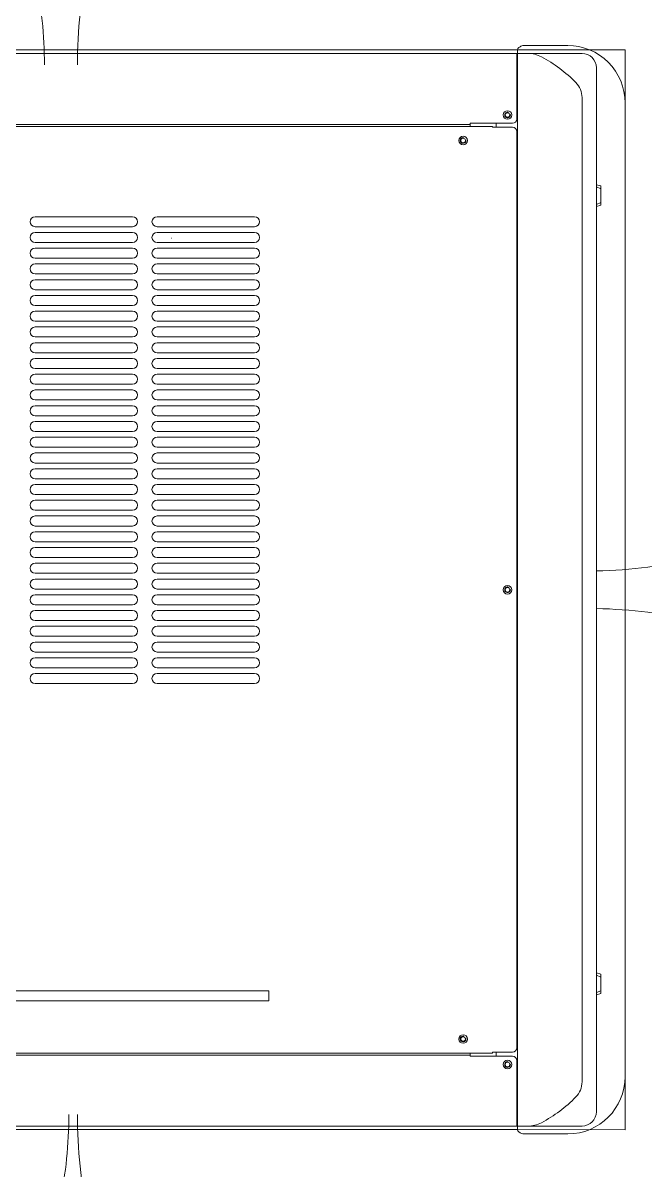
# Model space of a CAD drawing. Units: millimetres at full size. Extents: x -12803 to 120774, y -9413 to 101127.
# Drawn here: x 108407 to 108841, y 9456 to 10257 of the extents above; entities that cross this region are included whole.
import ezdxf

# ---------------------------------------------------------------- set-up
doc = ezdxf.new("R2010")
doc.units = ezdxf.units.MM
doc.header["$LTSCALE"] = 30
doc.linetypes.add('LONG_DOUBLE_CHAIN', pattern=[21.8, 18, -1, 0.6, -0.6, 0.6, -1])
doc.layers.add('0-0_NoName', color=7, linetype='Continuous')
doc.layers.add('0-E_AIHO48-厨房機器既設品', color=7, linetype='Continuous', lineweight=15)

# ---------------------------------------------------------------- blocks, each defined once
blk = doc.blocks.new('グループ部品-732')
at = {"layer": '0-E_AIHO48-厨房機器既設品'}
for p, q in [((108751.68, 10238.41), (108257.18, 10238.41)), ((108751.68, 10235.91), (108751.68, 10238.45)), ((108753.42, 10240.57), (108752.48, 10239.94)), ((108786.68, 10241.41), (108756.19, 10241.41)), ((108751.18, 10235.91), (107507.18, 10235.91)), ((108751.18, 10190.11), (108751.18, 10235.91)), ((108751.18, 10235.41), (108751.68, 10235.41)), ((108751.18, 10234.91), (108751.68, 10234.91)), ((108751.68, 9486.91), (108751.68, 10235.91)), ((108796.68, 10235.91), (108751.68, 10235.91)), ((108806.68, 9496.91), (108806.68, 10225.91)), ((108796.68, 10205.05), (108796.68, 9517.77)), ((108826.68, 10201.41), (108826.68, 9521.41)), ((108734.18, 10184.91), (107524.18, 10184.91)), ((108718.68, 10186.31), (107539.68, 10186.31)), ((108748.18, 10187.11), (108718.68, 10187.11)), ((108718.68, 10184.91), (108718.68, 10187.11)), ((108734.18, 10184.91), (108734.18, 10184.31)), ((108748.18, 10184.31), (108734.18, 10184.31)), ((108736.68, 10184.31), (108736.68, 10187.11)), ((108751.18, 9541.51), (108751.18, 10181.31)), ((108751.68, 10170.16), (108751.18, 10170.16)), ((108751.68, 10150.16), (108751.18, 10150.16)), ((108809.88, 10143.36), (108806.68, 10144.22)), ((108806.68, 10142.72), (108809.88, 10141.38)), ((108809.88, 10143.36), (108809.88, 10129.86)), ((108806.68, 10130.5), (108809.88, 10131.84)), ((108806.68, 10129), (108809.88, 10129.86)), ((108483.18, 10121.91), (108415.18, 10121.91)), ((108568.18, 10121.91), (108500.18, 10121.91)), ((108415.18, 10114.91), (108483.18, 10114.91)), ((108483.18, 10110.91), (108415.18, 10110.91)), ((108500.18, 10114.91), (108568.18, 10114.91)), ((108568.18, 10110.91), (108500.18, 10110.91)), ((108415.18, 10103.91), (108483.18, 10103.91)), ((108500.18, 10103.91), (108568.18, 10103.91)), ((108510.18, 10106.81), (108510.08, 10106.81)), ((108483.18, 10099.91), (108415.18, 10099.91)), ((108415.18, 10092.91), (108483.18, 10092.91)), ((108568.18, 10099.91), (108500.18, 10099.91)), ((108500.18, 10092.91), (108568.18, 10092.91)), ((108483.18, 10088.91), (108415.18, 10088.91)), ((108568.18, 10088.91), (108500.18, 10088.91)), ((108415.18, 10081.91), (108483.18, 10081.91)), ((108483.18, 10077.91), (108415.18, 10077.91)), ((108500.18, 10081.91), (108568.18, 10081.91)), ((108568.18, 10077.91), (108500.18, 10077.91)), ((108415.18, 10070.91), (108483.18, 10070.91)), ((108500.18, 10070.91), (108568.18, 10070.91)), ((108483.18, 10066.91), (108415.18, 10066.91)), ((108568.18, 10066.91), (108500.18, 10066.91)), ((108415.18, 10059.91), (108483.18, 10059.91)), ((108483.18, 10055.91), (108415.18, 10055.91)), ((108500.18, 10059.91), (108568.18, 10059.91)), ((108568.18, 10055.91), (108500.18, 10055.91)), ((108415.18, 10048.91), (108483.18, 10048.91)), ((108483.18, 10044.91), (108415.18, 10044.91)), ((108500.18, 10048.91), (108568.18, 10048.91)), ((108568.18, 10044.91), (108500.18, 10044.91)), ((108415.18, 10037.91), (108483.18, 10037.91)), ((108500.18, 10037.91), (108568.18, 10037.91)), ((108483.18, 10033.91), (108415.18, 10033.91)), ((108568.18, 10033.91), (108500.18, 10033.91)), ((108415.18, 10026.91), (108483.18, 10026.91)), ((108483.18, 10022.91), (108415.18, 10022.91)), ((108500.18, 10026.91), (108568.18, 10026.91)), ((108568.18, 10022.91), (108500.18, 10022.91)), ((108415.18, 10015.91), (108483.18, 10015.91)), ((108500.18, 10015.91), (108568.18, 10015.91)), ((108483.18, 10011.91), (108415.18, 10011.91)), ((108415.18, 10004.91), (108483.18, 10004.91)), ((108568.18, 10011.91), (108500.18, 10011.91)), ((108500.18, 10004.91), (108568.18, 10004.91)), ((108483.18, 10000.91), (108415.18, 10000.91)), ((108568.18, 10000.91), (108500.18, 10000.91)), ((108415.18, 9993.91), (108483.18, 9993.91)), ((108483.18, 9989.91), (108415.18, 9989.91)), ((108500.18, 9993.91), (108568.18, 9993.91)), ((108568.18, 9989.91), (108500.18, 9989.91)), ((108415.18, 9982.91), (108483.18, 9982.91)), ((108500.18, 9982.91), (108568.18, 9982.91)), ((108483.18, 9978.91), (108415.18, 9978.91)), ((108568.18, 9978.91), (108500.18, 9978.91)), ((108415.18, 9971.91), (108483.18, 9971.91)), ((108483.18, 9967.91), (108415.18, 9967.91)), ((108500.18, 9971.91), (108568.18, 9971.91)), ((108568.18, 9967.91), (108500.18, 9967.91)), ((108415.18, 9960.91), (108483.18, 9960.91)), ((108483.18, 9956.91), (108415.18, 9956.91)), ((108500.18, 9960.91), (108568.18, 9960.91)), ((108568.18, 9956.91), (108500.18, 9956.91)), ((108415.18, 9949.91), (108483.18, 9949.91)), ((108500.18, 9949.91), (108568.18, 9949.91)), ((108483.18, 9945.91), (108415.18, 9945.91)), ((108568.18, 9945.91), (108500.18, 9945.91)), ((108415.18, 9938.91), (108483.18, 9938.91)), ((108483.18, 9934.91), (108415.18, 9934.91)), ((108500.18, 9938.91), (108568.18, 9938.91)), ((108568.18, 9934.91), (108500.18, 9934.91)), ((108415.18, 9927.91), (108483.18, 9927.91)), ((108500.18, 9927.91), (108568.18, 9927.91)), ((108483.18, 9923.91), (108415.18, 9923.91)), ((108415.18, 9916.91), (108483.18, 9916.91)), ((108568.18, 9923.91), (108500.18, 9923.91)), ((108500.18, 9916.91), (108568.18, 9916.91)), ((108483.18, 9912.91), (108415.18, 9912.91)), ((108568.18, 9912.91), (108500.18, 9912.91)), ((108415.18, 9905.91), (108483.18, 9905.91)), ((108483.18, 9901.91), (108415.18, 9901.91)), ((108500.18, 9905.91), (108568.18, 9905.91)), ((108568.18, 9901.91), (108500.18, 9901.91)), ((108415.18, 9894.91), (108483.18, 9894.91)), ((108500.18, 9894.91), (108568.18, 9894.91)), ((108483.18, 9890.91), (108415.18, 9890.91)), ((108568.18, 9890.91), (108500.18, 9890.91)), ((108415.18, 9883.91), (108483.18, 9883.91)), ((108483.18, 9879.91), (108415.18, 9879.91)), ((108500.18, 9883.91), (108568.18, 9883.91)), ((108568.18, 9879.91), (108500.18, 9879.91)), ((108415.18, 9872.91), (108483.18, 9872.91)), ((108483.18, 9868.91), (108415.18, 9868.91)), ((108500.18, 9872.91), (108568.18, 9872.91)), ((108568.18, 9868.91), (108500.18, 9868.91)), ((108415.18, 9861.91), (108483.18, 9861.91)), ((108500.18, 9861.91), (108568.18, 9861.91)), ((108483.18, 9857.91), (108415.18, 9857.91)), ((108568.18, 9857.91), (108500.18, 9857.91)), ((108415.18, 9850.91), (108483.18, 9850.91)), ((108483.18, 9846.91), (108415.18, 9846.91)), ((108500.18, 9850.91), (108568.18, 9850.91)), ((108568.18, 9846.91), (108500.18, 9846.91)), ((108415.18, 9839.91), (108483.18, 9839.91)), ((108500.18, 9839.91), (108568.18, 9839.91)), ((108483.18, 9835.91), (108415.18, 9835.91)), ((108415.18, 9828.91), (108483.18, 9828.91)), ((108568.18, 9835.91), (108500.18, 9835.91)), ((108500.18, 9828.91), (108568.18, 9828.91)), ((108483.18, 9824.91), (108415.18, 9824.91)), ((108568.18, 9824.91), (108500.18, 9824.91)), ((108415.18, 9817.91), (108483.18, 9817.91)), ((108483.18, 9813.91), (108415.18, 9813.91)), ((108500.18, 9817.91), (108568.18, 9817.91)), ((108568.18, 9813.91), (108500.18, 9813.91)), ((108415.18, 9806.91), (108483.18, 9806.91)), ((108500.18, 9806.91), (108568.18, 9806.91)), ((108483.18, 9802.91), (108415.18, 9802.91)), ((108568.18, 9802.91), (108500.18, 9802.91)), ((108415.18, 9795.91), (108483.18, 9795.91)), ((108500.18, 9795.91), (108568.18, 9795.91)), ((108809.88, 9592.96), (108806.68, 9593.82)), ((108806.68, 9592.32), (108809.88, 9590.98)), ((108809.88, 9592.96), (108809.88, 9579.46)), ((108578.18, 9581.41), (108270.18, 9581.41)), ((108578.18, 9574.41), (108578.18, 9581.41)), ((108806.68, 9580.1), (108809.88, 9581.44)), ((108270.18, 9574.41), (108578.18, 9574.41)), ((108751.68, 9572.66), (108751.18, 9572.66)), ((108806.68, 9578.6), (108809.88, 9579.46)), ((108751.68, 9552.66), (108751.18, 9552.66)), ((108734.18, 9537.91), (107524.18, 9537.91)), ((107539.68, 9536.51), (108718.68, 9536.51)), ((108718.68, 9537.91), (108718.68, 9535.71)), ((108748.18, 9535.71), (108718.68, 9535.71)), ((108748.18, 9538.51), (108734.18, 9538.51)), ((108734.18, 9537.91), (108734.18, 9538.51)), ((108736.68, 9535.71), (108736.68, 9538.51)), ((108751.18, 9532.71), (108751.18, 9486.91)), ((107506.68, 9484.41), (108751.68, 9484.41)), ((107507.18, 9486.91), (108751.18, 9486.91)), ((108751.18, 9487.91), (108751.68, 9487.91)), ((108751.18, 9487.41), (108751.68, 9487.41)), ((108796.68, 9486.91), (108751.68, 9486.91)), ((108751.68, 9486.91), (108751.68, 9484.41)), ((108751.68, 9484.37), (108751.68, 9484.41)), ((108753.42, 9482.25), (108752.48, 9482.88)), ((108786.8, 9481.41), (108756.19, 9481.41))]:
    blk.add_line(p, q, dxfattribs=at)
blk.add_lwpolyline([(107438.68, 10238.42), (108826.68, 10238.4), (108826.68, 9484.4), (107438.68, 9484.42)], close=True, dxfattribs=at)
for centre, radius in [((108744.68, 10192.91), 3), ((108744.68, 10192.91), 1.6), ((108713.68, 10175.11), 3), ((108713.68, 10175.11), 1.6), ((108744.68, 9861.41), 3), ((108744.68, 9861.41), 1.6), ((108713.68, 9547.71), 3), ((108713.68, 9547.71), 1.6), ((108744.68, 9529.91), 3), ((108744.68, 9529.91), 1.6)]:
    blk.add_circle(centre, radius, dxfattribs=at)
at = {"layer": '0-E_AIHO48-厨房機器既設品', "linetype": 'LONG_DOUBLE_CHAIN'}
for centre, radius, start, end in [((108798.18, 10227.91), 353.5, 271.37783, 180), ((108120.68, 10227.91), 301, 0, 180), ((108798.18, 9494.91), 353.5, 180, 88.62217), ((108137.68, 9494.91), 301, 180, 0)]:
    blk.add_arc(centre, radius, start, end, dxfattribs=at)
at = {"layer": '0-E_AIHO48-厨房機器既設品'}
for centre, radius, start, end in [((108753.48, 10238.45), 1.8, 123.69015, 180.00017), ((108756.19, 10236.41), 5, 90.0002, 123.69012), ((108786.68, 10201.41), 40, 359.99987, 90.00001), ((108758.94, 10215.91), 20, 61.76739, 90), ((108721.1, 10145.43), 100, 44.54657, 61.76742), ((108796.68, 10225.91), 10, 0, 90), ((108781.68, 10205.05), 15, 0, 44.54657), ((108744.68, 10192.91), 2, 75, 15), ((108748.18, 10190.11), 3, 270, 0), ((108748.18, 10181.31), 3, 0, 90), ((108713.68, 10175.11), 2, 75, 15), ((108415.18, 10118.41), 3.5, 90, 270), ((108483.18, 10118.41), 3.5, 270, 90), ((108500.18, 10118.41), 3.5, 90, 270), ((108568.18, 10118.41), 3.5, 270, 90), ((108415.18, 10107.41), 3.5, 90, 270), ((108483.18, 10107.41), 3.5, 270, 90), ((108500.18, 10107.41), 3.5, 90, 270), ((108568.18, 10107.41), 3.5, 270, 90), ((108415.18, 10096.41), 3.5, 90, 270), ((108483.18, 10096.41), 3.5, 270, 90), ((108500.18, 10096.41), 3.5, 90, 270), ((108568.18, 10096.41), 3.5, 270, 90), ((108415.18, 10085.41), 3.5, 90, 270), ((108483.18, 10085.41), 3.5, 270, 90), ((108500.18, 10085.41), 3.5, 90, 270), ((108568.18, 10085.41), 3.5, 270, 90), ((108415.18, 10074.41), 3.5, 90, 270), ((108483.18, 10074.41), 3.5, 270, 90), ((108500.18, 10074.41), 3.5, 90, 270), ((108568.18, 10074.41), 3.5, 270, 90), ((108415.18, 10063.41), 3.5, 90, 270), ((108483.18, 10063.41), 3.5, 270, 90), ((108500.18, 10063.41), 3.5, 90, 270), ((108568.18, 10063.41), 3.5, 270, 90), ((108415.18, 10052.41), 3.5, 90, 270), ((108483.18, 10052.41), 3.5, 270, 90), ((108500.18, 10052.41), 3.5, 90, 270), ((108568.18, 10052.41), 3.5, 270, 90), ((108415.18, 10041.41), 3.5, 90, 270), ((108483.18, 10041.41), 3.5, 270, 90), ((108500.18, 10041.41), 3.5, 90, 270), ((108568.18, 10041.41), 3.5, 270, 90), ((108415.18, 10030.41), 3.5, 90, 270), ((108483.18, 10030.41), 3.5, 270, 90), ((108500.18, 10030.41), 3.5, 90, 270), ((108568.18, 10030.41), 3.5, 270, 90), ((108415.18, 10019.41), 3.5, 90, 270), ((108483.18, 10019.41), 3.5, 270, 90), ((108500.18, 10019.41), 3.5, 90, 270), ((108568.18, 10019.41), 3.5, 270, 90), ((108415.18, 10008.41), 3.5, 90, 270), ((108483.18, 10008.41), 3.5, 270, 90), ((108500.18, 10008.41), 3.5, 90, 270), ((108568.18, 10008.41), 3.5, 270, 90), ((108415.18, 9997.41), 3.5, 90, 270), ((108483.18, 9997.41), 3.5, 270, 90), ((108500.18, 9997.41), 3.5, 90, 270), ((108568.18, 9997.41), 3.5, 270, 90), ((108415.18, 9986.41), 3.5, 90, 270), ((108483.18, 9986.41), 3.5, 270, 90), ((108500.18, 9986.41), 3.5, 90, 270), ((108568.18, 9986.41), 3.5, 270, 90), ((108415.18, 9975.41), 3.5, 90, 270), ((108483.18, 9975.41), 3.5, 270, 90), ((108500.18, 9975.41), 3.5, 90, 270), ((108568.18, 9975.41), 3.5, 270, 90), ((108415.18, 9964.41), 3.5, 90, 270), ((108483.18, 9964.41), 3.5, 270, 90), ((108500.18, 9964.41), 3.5, 90, 270), ((108568.18, 9964.41), 3.5, 270, 90), ((108415.18, 9953.41), 3.5, 90, 270), ((108483.18, 9953.41), 3.5, 270, 90), ((108500.18, 9953.41), 3.5, 90, 270), ((108568.18, 9953.41), 3.5, 270, 90), ((108415.18, 9942.41), 3.5, 90, 270), ((108483.18, 9942.41), 3.5, 270, 90), ((108500.18, 9942.41), 3.5, 90, 270), ((108568.18, 9942.41), 3.5, 270, 90), ((108415.18, 9931.41), 3.5, 90, 270), ((108483.18, 9931.41), 3.5, 270, 90), ((108500.18, 9931.41), 3.5, 90, 270), ((108568.18, 9931.41), 3.5, 270, 90), ((108415.18, 9920.41), 3.5, 90, 270), ((108483.18, 9920.41), 3.5, 270, 90), ((108500.18, 9920.41), 3.5, 90, 270), ((108568.18, 9920.41), 3.5, 270, 90), ((108415.18, 9909.41), 3.5, 90, 270), ((108483.18, 9909.41), 3.5, 270, 90), ((108500.18, 9909.41), 3.5, 90, 270), ((108568.18, 9909.41), 3.5, 270, 90), ((108415.18, 9898.41), 3.5, 90, 270), ((108483.18, 9898.41), 3.5, 270, 90), ((108500.18, 9898.41), 3.5, 90, 270), ((108568.18, 9898.41), 3.5, 270, 90), ((108415.18, 9887.41), 3.5, 90, 270), ((108483.18, 9887.41), 3.5, 270, 90), ((108500.18, 9887.41), 3.5, 90, 270), ((108568.18, 9887.41), 3.5, 270, 90), ((108415.18, 9876.41), 3.5, 90, 270), ((108483.18, 9876.41), 3.5, 270, 90), ((108500.18, 9876.41), 3.5, 90, 270), ((108568.18, 9876.41), 3.5, 270, 90), ((108415.18, 9865.41), 3.5, 90, 270), ((108483.18, 9865.41), 3.5, 270, 90), ((108500.18, 9865.41), 3.5, 90, 270), ((108568.18, 9865.41), 3.5, 270, 90), ((108744.68, 9861.41), 2, 75, 15), ((108415.18, 9854.41), 3.5, 90, 270), ((108483.18, 9854.41), 3.5, 270, 90), ((108500.18, 9854.41), 3.5, 90, 270), ((108568.18, 9854.41), 3.5, 270, 90), ((108415.18, 9843.41), 3.5, 90, 270), ((108483.18, 9843.41), 3.5, 270, 90), ((108500.18, 9843.41), 3.5, 90, 270), ((108568.18, 9843.41), 3.5, 270, 90), ((108415.18, 9832.41), 3.5, 90, 270), ((108483.18, 9832.41), 3.5, 270, 90), ((108500.18, 9832.41), 3.5, 90, 270), ((108568.18, 9832.41), 3.5, 270, 90), ((108415.18, 9821.41), 3.5, 90, 270), ((108483.18, 9821.41), 3.5, 270, 90), ((108500.18, 9821.41), 3.5, 90, 270), ((108568.18, 9821.41), 3.5, 270, 90), ((108415.18, 9810.41), 3.5, 90, 270), ((108483.18, 9810.41), 3.5, 270, 90), ((108500.18, 9810.41), 3.5, 90, 270), ((108568.18, 9810.41), 3.5, 270, 90), ((108415.18, 9799.41), 3.5, 90, 270), ((108483.18, 9799.41), 3.5, 270, 90), ((108500.18, 9799.41), 3.5, 90, 270), ((108568.18, 9799.41), 3.5, 270, 90), ((108713.68, 9547.71), 2, 75, 15), ((108748.18, 9541.51), 3, 270, 0), ((108744.68, 9529.91), 2, 75, 15), ((108748.18, 9532.71), 3, 0, 90), ((108786.68, 9521.41), 40, 270.1719, 359.99994), ((108781.68, 9517.77), 15, 315.45343, 0), ((108721.1, 9577.39), 100, 298.23261, 315.45343), ((108796.68, 9496.91), 10, 270, 0), ((108753.48, 9484.37), 1.8, 180.00017, 236.31006), ((108758.94, 9506.91), 20, 270, 298.23245), ((108756.19, 9486.41), 5, 236.31003, 270)]:
    blk.add_arc(centre, radius, start, end, dxfattribs=at)
blk = doc.blocks.new('グループ部品-763')
at = {"layer": '0-E_AIHO48-厨房機器既設品'}
for p, q in [((108751.68, 10238.41), (108257.18, 10238.41)), ((108751.68, 10235.91), (108751.68, 10238.45)), ((108753.42, 10240.57), (108752.48, 10239.94)), ((108786.68, 10241.41), (108756.19, 10241.41)), ((108751.18, 10235.91), (107507.18, 10235.91)), ((108751.18, 10190.11), (108751.18, 10235.91)), ((108751.18, 10235.41), (108751.68, 10235.41)), ((108751.18, 10234.91), (108751.68, 10234.91)), ((108751.68, 9486.91), (108751.68, 10235.91)), ((108796.68, 10235.91), (108751.68, 10235.91)), ((108806.68, 9496.91), (108806.68, 10225.91)), ((108796.68, 10205.05), (108796.68, 9517.77)), ((108826.68, 10201.41), (108826.68, 9521.41)), ((108734.18, 10184.91), (107524.18, 10184.91)), ((108718.68, 10186.31), (107539.68, 10186.31)), ((108748.18, 10187.11), (108718.68, 10187.11)), ((108718.68, 10184.91), (108718.68, 10187.11)), ((108734.18, 10184.91), (108734.18, 10184.31)), ((108748.18, 10184.31), (108734.18, 10184.31)), ((108736.68, 10184.31), (108736.68, 10187.11)), ((108751.18, 9541.51), (108751.18, 10181.31)), ((108751.68, 10170.16), (108751.18, 10170.16)), ((108751.68, 10150.16), (108751.18, 10150.16)), ((108809.88, 10143.36), (108806.68, 10144.22)), ((108806.68, 10142.72), (108809.88, 10141.38)), ((108809.88, 10143.36), (108809.88, 10129.86)), ((108806.68, 10130.5), (108809.88, 10131.84)), ((108806.68, 10129), (108809.88, 10129.86)), ((108483.18, 10121.91), (108415.18, 10121.91)), ((108568.18, 10121.91), (108500.18, 10121.91)), ((108415.18, 10114.91), (108483.18, 10114.91)), ((108483.18, 10110.91), (108415.18, 10110.91)), ((108500.18, 10114.91), (108568.18, 10114.91)), ((108568.18, 10110.91), (108500.18, 10110.91)), ((108415.18, 10103.91), (108483.18, 10103.91)), ((108500.18, 10103.91), (108568.18, 10103.91)), ((108510.18, 10106.81), (108510.08, 10106.81)), ((108483.18, 10099.91), (108415.18, 10099.91)), ((108415.18, 10092.91), (108483.18, 10092.91)), ((108568.18, 10099.91), (108500.18, 10099.91)), ((108500.18, 10092.91), (108568.18, 10092.91)), ((108483.18, 10088.91), (108415.18, 10088.91)), ((108568.18, 10088.91), (108500.18, 10088.91)), ((108415.18, 10081.91), (108483.18, 10081.91)), ((108483.18, 10077.91), (108415.18, 10077.91)), ((108500.18, 10081.91), (108568.18, 10081.91)), ((108568.18, 10077.91), (108500.18, 10077.91)), ((108415.18, 10070.91), (108483.18, 10070.91)), ((108500.18, 10070.91), (108568.18, 10070.91)), ((108483.18, 10066.91), (108415.18, 10066.91)), ((108568.18, 10066.91), (108500.18, 10066.91)), ((108415.18, 10059.91), (108483.18, 10059.91)), ((108483.18, 10055.91), (108415.18, 10055.91)), ((108500.18, 10059.91), (108568.18, 10059.91)), ((108568.18, 10055.91), (108500.18, 10055.91)), ((108415.18, 10048.91), (108483.18, 10048.91)), ((108483.18, 10044.91), (108415.18, 10044.91)), ((108500.18, 10048.91), (108568.18, 10048.91)), ((108568.18, 10044.91), (108500.18, 10044.91)), ((108415.18, 10037.91), (108483.18, 10037.91)), ((108500.18, 10037.91), (108568.18, 10037.91)), ((108483.18, 10033.91), (108415.18, 10033.91)), ((108568.18, 10033.91), (108500.18, 10033.91)), ((108415.18, 10026.91), (108483.18, 10026.91)), ((108483.18, 10022.91), (108415.18, 10022.91)), ((108500.18, 10026.91), (108568.18, 10026.91)), ((108568.18, 10022.91), (108500.18, 10022.91)), ((108415.18, 10015.91), (108483.18, 10015.91)), ((108500.18, 10015.91), (108568.18, 10015.91)), ((108483.18, 10011.91), (108415.18, 10011.91)), ((108415.18, 10004.91), (108483.18, 10004.91)), ((108568.18, 10011.91), (108500.18, 10011.91)), ((108500.18, 10004.91), (108568.18, 10004.91)), ((108483.18, 10000.91), (108415.18, 10000.91)), ((108568.18, 10000.91), (108500.18, 10000.91)), ((108415.18, 9993.91), (108483.18, 9993.91)), ((108483.18, 9989.91), (108415.18, 9989.91)), ((108500.18, 9993.91), (108568.18, 9993.91)), ((108568.18, 9989.91), (108500.18, 9989.91)), ((108415.18, 9982.91), (108483.18, 9982.91)), ((108500.18, 9982.91), (108568.18, 9982.91)), ((108483.18, 9978.91), (108415.18, 9978.91)), ((108568.18, 9978.91), (108500.18, 9978.91)), ((108415.18, 9971.91), (108483.18, 9971.91)), ((108483.18, 9967.91), (108415.18, 9967.91)), ((108500.18, 9971.91), (108568.18, 9971.91)), ((108568.18, 9967.91), (108500.18, 9967.91)), ((108415.18, 9960.91), (108483.18, 9960.91)), ((108483.18, 9956.91), (108415.18, 9956.91)), ((108500.18, 9960.91), (108568.18, 9960.91)), ((108568.18, 9956.91), (108500.18, 9956.91)), ((108415.18, 9949.91), (108483.18, 9949.91)), ((108500.18, 9949.91), (108568.18, 9949.91)), ((108483.18, 9945.91), (108415.18, 9945.91)), ((108568.18, 9945.91), (108500.18, 9945.91)), ((108415.18, 9938.91), (108483.18, 9938.91)), ((108483.18, 9934.91), (108415.18, 9934.91)), ((108500.18, 9938.91), (108568.18, 9938.91)), ((108568.18, 9934.91), (108500.18, 9934.91)), ((108415.18, 9927.91), (108483.18, 9927.91)), ((108500.18, 9927.91), (108568.18, 9927.91)), ((108483.18, 9923.91), (108415.18, 9923.91)), ((108415.18, 9916.91), (108483.18, 9916.91)), ((108568.18, 9923.91), (108500.18, 9923.91)), ((108500.18, 9916.91), (108568.18, 9916.91)), ((108483.18, 9912.91), (108415.18, 9912.91)), ((108568.18, 9912.91), (108500.18, 9912.91)), ((108415.18, 9905.91), (108483.18, 9905.91)), ((108483.18, 9901.91), (108415.18, 9901.91)), ((108500.18, 9905.91), (108568.18, 9905.91)), ((108568.18, 9901.91), (108500.18, 9901.91)), ((108415.18, 9894.91), (108483.18, 9894.91)), ((108500.18, 9894.91), (108568.18, 9894.91)), ((108483.18, 9890.91), (108415.18, 9890.91)), ((108568.18, 9890.91), (108500.18, 9890.91)), ((108415.18, 9883.91), (108483.18, 9883.91)), ((108483.18, 9879.91), (108415.18, 9879.91)), ((108500.18, 9883.91), (108568.18, 9883.91)), ((108568.18, 9879.91), (108500.18, 9879.91)), ((108415.18, 9872.91), (108483.18, 9872.91)), ((108483.18, 9868.91), (108415.18, 9868.91)), ((108500.18, 9872.91), (108568.18, 9872.91)), ((108568.18, 9868.91), (108500.18, 9868.91)), ((108415.18, 9861.91), (108483.18, 9861.91)), ((108500.18, 9861.91), (108568.18, 9861.91)), ((108483.18, 9857.91), (108415.18, 9857.91)), ((108568.18, 9857.91), (108500.18, 9857.91)), ((108415.18, 9850.91), (108483.18, 9850.91)), ((108483.18, 9846.91), (108415.18, 9846.91)), ((108500.18, 9850.91), (108568.18, 9850.91)), ((108568.18, 9846.91), (108500.18, 9846.91)), ((108415.18, 9839.91), (108483.18, 9839.91)), ((108500.18, 9839.91), (108568.18, 9839.91)), ((108483.18, 9835.91), (108415.18, 9835.91)), ((108415.18, 9828.91), (108483.18, 9828.91)), ((108568.18, 9835.91), (108500.18, 9835.91)), ((108500.18, 9828.91), (108568.18, 9828.91)), ((108483.18, 9824.91), (108415.18, 9824.91)), ((108568.18, 9824.91), (108500.18, 9824.91)), ((108415.18, 9817.91), (108483.18, 9817.91)), ((108483.18, 9813.91), (108415.18, 9813.91)), ((108500.18, 9817.91), (108568.18, 9817.91)), ((108568.18, 9813.91), (108500.18, 9813.91)), ((108415.18, 9806.91), (108483.18, 9806.91)), ((108500.18, 9806.91), (108568.18, 9806.91)), ((108483.18, 9802.91), (108415.18, 9802.91)), ((108568.18, 9802.91), (108500.18, 9802.91)), ((108415.18, 9795.91), (108483.18, 9795.91)), ((108500.18, 9795.91), (108568.18, 9795.91)), ((108809.88, 9592.96), (108806.68, 9593.82)), ((108806.68, 9592.32), (108809.88, 9590.98)), ((108809.88, 9592.96), (108809.88, 9579.46)), ((108578.18, 9581.41), (108270.18, 9581.41)), ((108578.18, 9574.41), (108578.18, 9581.41)), ((108806.68, 9580.1), (108809.88, 9581.44)), ((108270.18, 9574.41), (108578.18, 9574.41)), ((108751.68, 9572.66), (108751.18, 9572.66)), ((108806.68, 9578.6), (108809.88, 9579.46)), ((108751.68, 9552.66), (108751.18, 9552.66)), ((108734.18, 9537.91), (107524.18, 9537.91)), ((107539.68, 9536.51), (108718.68, 9536.51)), ((108718.68, 9537.91), (108718.68, 9535.71)), ((108748.18, 9535.71), (108718.68, 9535.71)), ((108748.18, 9538.51), (108734.18, 9538.51)), ((108734.18, 9537.91), (108734.18, 9538.51)), ((108736.68, 9535.71), (108736.68, 9538.51)), ((108751.18, 9532.71), (108751.18, 9486.91)), ((107506.68, 9484.41), (108751.68, 9484.41)), ((107507.18, 9486.91), (108751.18, 9486.91)), ((108751.18, 9487.91), (108751.68, 9487.91)), ((108751.18, 9487.41), (108751.68, 9487.41)), ((108796.68, 9486.91), (108751.68, 9486.91)), ((108751.68, 9486.91), (108751.68, 9484.41)), ((108751.68, 9484.37), (108751.68, 9484.41)), ((108753.42, 9482.25), (108752.48, 9482.88)), ((108786.8, 9481.41), (108756.19, 9481.41))]:
    blk.add_line(p, q, dxfattribs=at)
blk.add_lwpolyline([(107438.68, 10238.42), (108826.68, 10238.4), (108826.68, 9484.4), (107438.68, 9484.42)], close=True, dxfattribs=at)
for centre, radius in [((108744.68, 10192.91), 3), ((108744.68, 10192.91), 1.6), ((108713.68, 10175.11), 3), ((108713.68, 10175.11), 1.6), ((108744.68, 9861.41), 3), ((108744.68, 9861.41), 1.6), ((108713.68, 9547.71), 3), ((108713.68, 9547.71), 1.6), ((108744.68, 9529.91), 3), ((108744.68, 9529.91), 1.6)]:
    blk.add_circle(centre, radius, dxfattribs=at)
at = {"layer": '0-E_AIHO48-厨房機器既設品', "linetype": 'LONG_DOUBLE_CHAIN'}
for centre, radius, start, end in [((108798.18, 10227.91), 353.5, 271.37783, 180), ((108120.68, 10227.91), 301, 0, 180), ((108798.18, 9494.91), 353.5, 180, 88.62217), ((108137.68, 9494.91), 301, 180, 0)]:
    blk.add_arc(centre, radius, start, end, dxfattribs=at)
at = {"layer": '0-E_AIHO48-厨房機器既設品'}
for centre, radius, start, end in [((108753.48, 10238.45), 1.8, 123.69015, 180.00017), ((108756.19, 10236.41), 5, 90.0002, 123.69012), ((108786.68, 10201.41), 40, 359.99987, 90.00001), ((108758.94, 10215.91), 20, 61.76739, 90), ((108721.1, 10145.43), 100, 44.54657, 61.76742), ((108796.68, 10225.91), 10, 0, 90), ((108781.68, 10205.05), 15, 0, 44.54657), ((108744.68, 10192.91), 2, 75, 15), ((108748.18, 10190.11), 3, 270, 0), ((108748.18, 10181.31), 3, 0, 90), ((108713.68, 10175.11), 2, 75, 15), ((108415.18, 10118.41), 3.5, 90, 270), ((108483.18, 10118.41), 3.5, 270, 90), ((108500.18, 10118.41), 3.5, 90, 270), ((108568.18, 10118.41), 3.5, 270, 90), ((108415.18, 10107.41), 3.5, 90, 270), ((108483.18, 10107.41), 3.5, 270, 90), ((108500.18, 10107.41), 3.5, 90, 270), ((108568.18, 10107.41), 3.5, 270, 90), ((108415.18, 10096.41), 3.5, 90, 270), ((108483.18, 10096.41), 3.5, 270, 90), ((108500.18, 10096.41), 3.5, 90, 270), ((108568.18, 10096.41), 3.5, 270, 90), ((108415.18, 10085.41), 3.5, 90, 270), ((108483.18, 10085.41), 3.5, 270, 90), ((108500.18, 10085.41), 3.5, 90, 270), ((108568.18, 10085.41), 3.5, 270, 90), ((108415.18, 10074.41), 3.5, 90, 270), ((108483.18, 10074.41), 3.5, 270, 90), ((108500.18, 10074.41), 3.5, 90, 270), ((108568.18, 10074.41), 3.5, 270, 90), ((108415.18, 10063.41), 3.5, 90, 270), ((108483.18, 10063.41), 3.5, 270, 90), ((108500.18, 10063.41), 3.5, 90, 270), ((108568.18, 10063.41), 3.5, 270, 90), ((108415.18, 10052.41), 3.5, 90, 270), ((108483.18, 10052.41), 3.5, 270, 90), ((108500.18, 10052.41), 3.5, 90, 270), ((108568.18, 10052.41), 3.5, 270, 90), ((108415.18, 10041.41), 3.5, 90, 270), ((108483.18, 10041.41), 3.5, 270, 90), ((108500.18, 10041.41), 3.5, 90, 270), ((108568.18, 10041.41), 3.5, 270, 90), ((108415.18, 10030.41), 3.5, 90, 270), ((108483.18, 10030.41), 3.5, 270, 90), ((108500.18, 10030.41), 3.5, 90, 270), ((108568.18, 10030.41), 3.5, 270, 90), ((108415.18, 10019.41), 3.5, 90, 270), ((108483.18, 10019.41), 3.5, 270, 90), ((108500.18, 10019.41), 3.5, 90, 270), ((108568.18, 10019.41), 3.5, 270, 90), ((108415.18, 10008.41), 3.5, 90, 270), ((108483.18, 10008.41), 3.5, 270, 90), ((108500.18, 10008.41), 3.5, 90, 270), ((108568.18, 10008.41), 3.5, 270, 90), ((108415.18, 9997.41), 3.5, 90, 270), ((108483.18, 9997.41), 3.5, 270, 90), ((108500.18, 9997.41), 3.5, 90, 270), ((108568.18, 9997.41), 3.5, 270, 90), ((108415.18, 9986.41), 3.5, 90, 270), ((108483.18, 9986.41), 3.5, 270, 90), ((108500.18, 9986.41), 3.5, 90, 270), ((108568.18, 9986.41), 3.5, 270, 90), ((108415.18, 9975.41), 3.5, 90, 270), ((108483.18, 9975.41), 3.5, 270, 90), ((108500.18, 9975.41), 3.5, 90, 270), ((108568.18, 9975.41), 3.5, 270, 90), ((108415.18, 9964.41), 3.5, 90, 270), ((108483.18, 9964.41), 3.5, 270, 90), ((108500.18, 9964.41), 3.5, 90, 270), ((108568.18, 9964.41), 3.5, 270, 90), ((108415.18, 9953.41), 3.5, 90, 270), ((108483.18, 9953.41), 3.5, 270, 90), ((108500.18, 9953.41), 3.5, 90, 270), ((108568.18, 9953.41), 3.5, 270, 90), ((108415.18, 9942.41), 3.5, 90, 270), ((108483.18, 9942.41), 3.5, 270, 90), ((108500.18, 9942.41), 3.5, 90, 270), ((108568.18, 9942.41), 3.5, 270, 90), ((108415.18, 9931.41), 3.5, 90, 270), ((108483.18, 9931.41), 3.5, 270, 90), ((108500.18, 9931.41), 3.5, 90, 270), ((108568.18, 9931.41), 3.5, 270, 90), ((108415.18, 9920.41), 3.5, 90, 270), ((108483.18, 9920.41), 3.5, 270, 90), ((108500.18, 9920.41), 3.5, 90, 270), ((108568.18, 9920.41), 3.5, 270, 90), ((108415.18, 9909.41), 3.5, 90, 270), ((108483.18, 9909.41), 3.5, 270, 90), ((108500.18, 9909.41), 3.5, 90, 270), ((108568.18, 9909.41), 3.5, 270, 90), ((108415.18, 9898.41), 3.5, 90, 270), ((108483.18, 9898.41), 3.5, 270, 90), ((108500.18, 9898.41), 3.5, 90, 270), ((108568.18, 9898.41), 3.5, 270, 90), ((108415.18, 9887.41), 3.5, 90, 270), ((108483.18, 9887.41), 3.5, 270, 90), ((108500.18, 9887.41), 3.5, 90, 270), ((108568.18, 9887.41), 3.5, 270, 90), ((108415.18, 9876.41), 3.5, 90, 270), ((108483.18, 9876.41), 3.5, 270, 90), ((108500.18, 9876.41), 3.5, 90, 270), ((108568.18, 9876.41), 3.5, 270, 90), ((108415.18, 9865.41), 3.5, 90, 270), ((108483.18, 9865.41), 3.5, 270, 90), ((108500.18, 9865.41), 3.5, 90, 270), ((108568.18, 9865.41), 3.5, 270, 90), ((108744.68, 9861.41), 2, 75, 15), ((108415.18, 9854.41), 3.5, 90, 270), ((108483.18, 9854.41), 3.5, 270, 90), ((108500.18, 9854.41), 3.5, 90, 270), ((108568.18, 9854.41), 3.5, 270, 90), ((108415.18, 9843.41), 3.5, 90, 270), ((108483.18, 9843.41), 3.5, 270, 90), ((108500.18, 9843.41), 3.5, 90, 270), ((108568.18, 9843.41), 3.5, 270, 90), ((108415.18, 9832.41), 3.5, 90, 270), ((108483.18, 9832.41), 3.5, 270, 90), ((108500.18, 9832.41), 3.5, 90, 270), ((108568.18, 9832.41), 3.5, 270, 90), ((108415.18, 9821.41), 3.5, 90, 270), ((108483.18, 9821.41), 3.5, 270, 90), ((108500.18, 9821.41), 3.5, 90, 270), ((108568.18, 9821.41), 3.5, 270, 90), ((108415.18, 9810.41), 3.5, 90, 270), ((108483.18, 9810.41), 3.5, 270, 90), ((108500.18, 9810.41), 3.5, 90, 270), ((108568.18, 9810.41), 3.5, 270, 90), ((108415.18, 9799.41), 3.5, 90, 270), ((108483.18, 9799.41), 3.5, 270, 90), ((108500.18, 9799.41), 3.5, 90, 270), ((108568.18, 9799.41), 3.5, 270, 90), ((108713.68, 9547.71), 2, 75, 15), ((108748.18, 9541.51), 3, 270, 0), ((108744.68, 9529.91), 2, 75, 15), ((108748.18, 9532.71), 3, 0, 90), ((108786.68, 9521.41), 40, 270.1719, 359.99994), ((108781.68, 9517.77), 15, 315.45343, 0), ((108721.1, 9577.39), 100, 298.23261, 315.45343), ((108796.68, 9496.91), 10, 270, 0), ((108753.48, 9484.37), 1.8, 180.00017, 236.31006), ((108758.94, 9506.91), 20, 270, 298.23245), ((108756.19, 9486.41), 5, 236.31003, 270)]:
    blk.add_arc(centre, radius, start, end, dxfattribs=at)

msp = doc.modelspace()

# ---------------------------------------------------------------- block references
at = {"layer": '0-0_NoName'}
for name in ['グループ部品-732', 'グループ部品-763']:
    msp.add_blockref(name, (0, 0), dxfattribs=at)

doc.saveas('drawing.dxf')
